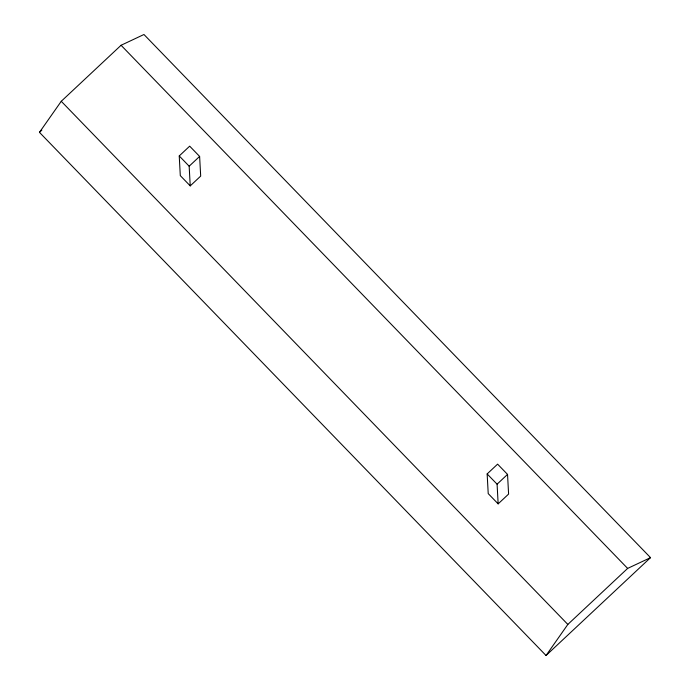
<?xml version="1.0" encoding="UTF-8"?>
<svg xmlns="http://www.w3.org/2000/svg" width="690" height="690" viewBox="0 0 690 690"><rect width="100%" height="100%" fill="white"/><g stroke="black" fill="none" stroke-linecap="round" stroke-linejoin="round"><path stroke-width="1.03" d="M39.468 132.359L61.255 101.292L121.069 45.273L143.96 34.5L650.532 557.641L546.04 655.5L39.468 132.359L41.823 130.151M546.04 655.5L567.836 624.433L627.641 568.413L650.532 557.641M179.236 155.949L189.681 146.159L199.617 156.423L200.687 176.097L190.233 185.886L180.297 175.622L179.236 155.949L189.163 166.204L190.233 185.886M189.163 166.204L199.617 156.423M487.149 473.935L497.602 464.146L507.538 474.401L508.599 494.083L498.154 503.864L488.218 493.609L487.149 473.935L497.085 484.19L498.154 503.864M497.085 484.19L507.538 474.401M121.069 45.273L627.641 568.413M61.255 101.292L567.836 624.433"/></g></svg>
